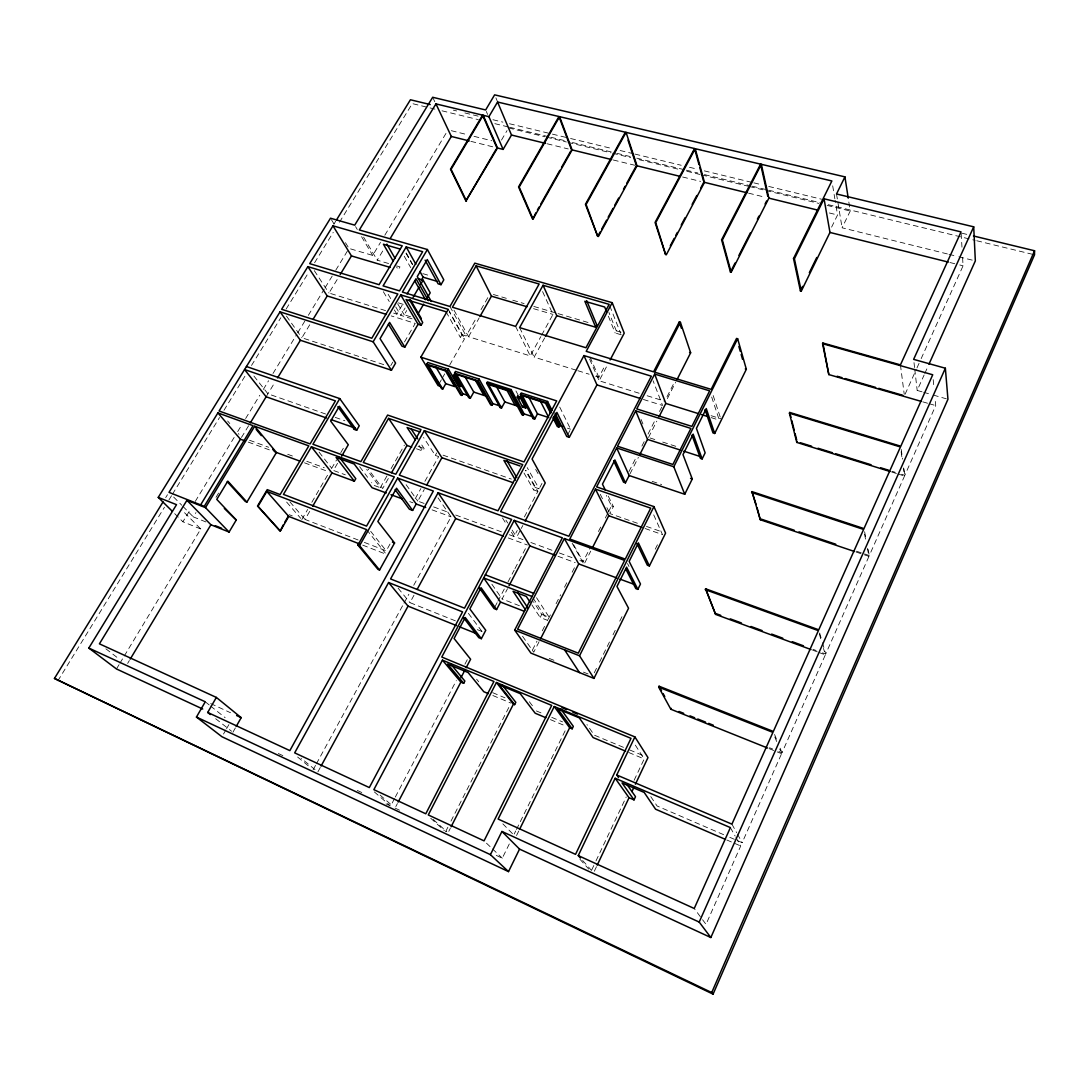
<?xml version="1.0" encoding="UTF-8"?>
<svg xmlns="http://www.w3.org/2000/svg" width="1089" height="1089" viewBox="0 0 1089 1089"><rect width="100%" height="100%" fill="white"/><g stroke="black" fill="none" stroke-linecap="round" stroke-linejoin="round"><path stroke-width="0.75" stroke-dasharray="5 3.75" d="M735.946 837.495L740.711 845.99L706.012 924.357L694.238 908.485M729.807 837.332L742.181 842.668L781.589 753.656L779.738 749.096M778.88 751.492L781.997 752.744L825.353 654.843L823.488 648.391M822.535 652.842L825.707 654.013L868.954 556.37L867.375 548.448M864.53 553.92L869.321 555.54L904.523 476.029L903.394 467.957M901.638 474.287L904.85 475.294L935.71 405.598L935.083 399.105M922.043 391.822L917.183 390.434L924.112 375.011M924.806 373.473L928.264 365.754M905.109 394.204L916.285 369.457M916.979 367.905L920.477 360.173M921.171 358.621L963.071 265.811L962.472 255.643M594.335 871.227L596.5 866.64M591.681 870.029L595.288 862.42M595.996 860.895L626.216 796.998M634.125 780.269L644.198 758.965L634.506 743.841M947.376 253.941L842.083 227.792L850.237 211.035L848.208 198.021M831.601 227.125L837.55 214.982L835.113 200.403M516.54 835.522L518.786 830.961M496.244 855.382L502.274 858.2L509.734 843.077M514.212 834.011L515.696 830.989M516.445 829.478L566.457 728.16M594.267 672.811L596.513 668.251M599.508 662.18L610.003 640.904M613.012 634.819L616.755 627.223M619.75 621.152L622.01 616.592M655.265 549.183L657.429 544.799M539.082 641.734L533.733 652.216L522.352 635.962M445.592 831.71L447.906 827.177M450.982 821.12L510.251 704.637M579.933 560.536L583.091 561.706L590.769 546.624M598.433 531.555L601.509 525.524M605.334 517.983L607.635 513.464M608.411 511.953L611.474 505.922L606.355 495.454M628.911 471.66L635.799 458.129M641.911 446.095L644.212 441.576M648.037 434.062L655.687 419.02M659.512 411.492L661.813 406.987M666.999 396.791L674.513 382.021M667.353 398.615L675.616 382.362M584.739 562.918L590.728 551.129M608.275 496.121L613.379 506.576L609.813 513.586L640.087 524.19M629.987 473.892L638.372 457.394M648.5 437.465L656.776 421.198M448.791 831.329L450.329 828.307M532.412 650.133L536.972 641.203M542.281 630.79L546.079 623.357M548.121 619.342L551.47 612.767M556.071 603.755L560.672 594.744M564.497 587.23L567.56 581.227M572.161 572.215L575.999 564.701M532.957 597.902L547.59 620.376L540.171 617.49L541.764 614.387L533.46 601.7M394.531 798.55L390.624 806.023L386.078 803.886M395.321 797.053L456.332 680.584M464.935 664.167L467.276 659.689M477.336 629.619L482.032 631.511L483.217 629.265M494.828 607.09L497.142 602.653M497.918 601.182L504.888 587.869M507.991 581.948L514.185 570.119M514.961 568.649L526.586 546.46M519.412 605.715L502.111 599.004L507.515 588.686M395.824 806.581L397.39 803.573M509.339 534.74L514.076 536.482L517.248 530.479M524.381 516.948L537.871 491.411L525.905 470.244M539.845 487.464L541.982 483.407M567.532 435.015L570.609 429.189L559.61 406.85M595.615 376.236L598.855 377.243L605.035 365.523M522.938 539.6L516.608 537.272L520.474 529.921M521.25 528.451L522.802 525.524M639.134 393.238L599.127 380.769L607.757 364.407M621.261 334.786L615.149 332.989L616.292 330.825L608.942 312.475M537.871 491.411L533.651 489.927L534.998 487.368L525.402 470.407M313.128 769.8L315.565 765.336M316.382 763.838L403.189 604.64M403.992 603.156L408.865 594.226M413.725 585.297L451.05 516.853L438.009 497.823M320.275 767.514L317.838 771.992L301.108 758.175M455.393 620.839L409.954 602.639L413.97 595.261M454.004 310.188L468.542 336.719L530.261 355.912L540.811 336.651M541.614 335.167L552.967 314.408L542.594 291.607M576.204 370.192L534.154 357.124L544.663 337.889M364.366 542.404L386.227 550.871L391.305 541.737M415.195 498.762L420.858 488.58M424.901 481.311L438.663 456.577L435.301 455.406L423.539 437.479M424.125 503.431L417.808 501.103L424.234 489.533M435.301 455.406L436.675 452.929M416.447 448.777L422.75 450.996L424.125 448.532L420.449 442.992M388.324 478.493L382.647 488.553L368.136 468.991M468.542 336.719L479.174 317.906M232.896 732.284L235.387 727.901M449.662 365.101L464.554 338.788L460.388 337.481L461.981 334.677L449.321 311.794M386.949 475.947L380.306 487.695L366.721 469.441M391.101 468.61L404.387 445.129M438.908 384.104L441.385 379.721M442.216 378.264L444.693 373.881M461.981 334.677L466.133 335.97L476.9 316.953M481.039 309.63L488.485 296.467M223.504 734.054L225.818 729.998M226.594 728.65L228.894 724.593M390.788 365.577L392.775 362.161M404.495 341.946L415.249 323.406L391.25 315.919M301.803 519.589L307.656 509.489M311.835 502.288L329.395 472M331.505 468.638L336.583 459.898M340.803 452.616L344.178 446.789M358.118 539.994L305.029 519.439L310.079 510.727M337.549 463.315L333.411 470.448L345.349 474.831M501.498 140.073L507.025 130.626M412.078 318.846L400.793 315.347L405.081 308.01M410.621 316.79L404.223 314.803L406.687 310.569M393.66 313.128L396.9 314.136L402.916 303.872M388.596 263.524L377.243 260.176L384.213 248.523M127.631 663.419L129.36 660.533M350.563 248.891L372.697 255.411L380.483 242.425M384.825 235.21L446.354 132.776M216.003 497.346L219.393 491.738M116.469 668.959L119.069 664.63M119.94 663.187L123.411 657.416M124.282 655.973L200.784 528.995L181.142 509.312M205.903 521.944L193.352 516.907L195.966 512.592M248.591 425.745L241.567 437.329L238.355 433.558M266.138 396.777L274.945 382.225M383.709 364.611L301.884 337.767L310.624 323.338M385.588 310.624L328.987 293.023L338.502 277.341M200.784 528.995L182.898 521.781L190.847 508.686M195.258 501.416L234.135 437.451M237.674 431.625L242.085 424.356M245.624 418.544L259.754 395.28M263.293 389.467L268.588 380.742M273.012 373.473L296.861 334.214M297.746 332.758L304.811 321.132M308.35 315.32L324.25 289.143M325.135 287.687L332.199 276.062M335.739 270.235L348.099 249.885M57.867 680.829L164.466 507.229M168.904 500.001L171.572 495.658M172.457 494.202L219.542 417.536M223.98 410.294L246.196 374.14M251.518 365.455L280.839 317.716M286.162 309.031L308.378 272.863M314.598 262.735L333.248 232.365M339.469 222.238L412.309 103.605L435.423 109.227M165.691 497.605L167.475 494.719M333.887 224.184L335.671 221.285M453.351 110.152L456.659 110.955M464.908 112.943L478.125 116.142M492.977 119.736L502.887 122.131M509.489 123.738L550.775 133.716M552.422 134.124L568.934 138.112M570.582 138.507L611.868 148.499M620.117 150.5L633.322 153.685M634.982 154.094L681.21 165.269M689.46 167.27L697.722 169.271M704.324 170.864L752.213 182.448M753.86 182.843L762.109 184.844M768.725 186.437L821.555 199.219M961.9 233.182L966.855 234.38M442.025 110.819L478.33 119.654M494.828 123.656L508.032 126.869M509.693 127.263L549.292 136.887M550.952 137.296L564.156 140.495M572.406 142.509L615.312 152.936M616.959 153.331L630.163 156.544M636.766 158.15L684.627 169.775M686.288 170.183L697.831 172.988M704.433 174.594L750.648 185.811M752.295 186.219L767.16 189.826M768.807 190.221L819.963 202.663M828.225 204.664L975.104 240.356M976.765 240.751L1034.523 254.799M508.604 127.93L544.908 136.765M546.555 137.16L566.362 141.978M568.009 142.387L610.915 152.828M612.576 153.222L630.722 157.646M638.984 159.647L680.244 169.68M686.846 171.286L700.05 174.499M701.697 174.907L747.912 186.151M749.559 186.546L764.41 190.167M766.057 190.561L818.874 203.412M827.123 205.413L850.237 211.035M547.182 143.775L568.254 148.948M613.311 160.001L634.737 165.242M682.653 177.003L700.567 181.387M748.565 193.161L764.9 197.163M829.369 212.981L837.55 214.982M451.322 130.694L467.521 134.723M474.001 136.329L491.82 140.753M949.023 254.35L957.245 256.391M958.892 256.813L973.689 260.489M470.87 141.339L493.671 147.042M949.935 262.517L958.143 264.573M959.79 264.981L963.071 265.811M923.663 392.299L931.762 394.626M933.382 395.089L946.327 398.805M922.751 401.841L927.61 403.243M929.23 403.72L935.71 405.598M396.709 265.92L399.962 266.887L398.234 269.8L396.587 266.968M422.859 273.652L430.917 276.034M493.385 294.493L506.317 298.318M512.783 300.224L524.108 303.572M533.814 306.445L556.452 313.128M558.058 313.618L588.781 322.698M616.292 330.825L621.057 332.227M533.542 308.663L552.967 314.408M398.411 302.878L403.257 304.362M577.823 370.696L589.149 374.221M891.986 471.278L895.199 472.286M647.138 395.743L664.739 401.228M711.063 415.671L720.755 418.707M891.66 472.013L896.492 473.524M898.098 474.014L904.523 476.029M711.185 417.618L719.284 420.15M643.368 399.459L662.575 405.476L653.114 380.81M650.079 437.982L654.816 439.52M662.711 442.066L676.909 446.681M567.478 428.168L570.609 429.189M652.161 481.365L661.663 484.564M856.539 551.225L862.924 553.389M856.172 552.055L868.954 556.37M611.474 505.922L613.379 506.576M325.611 414.011L267.935 393.81L252.566 374.317M335.235 417.386L344.845 420.749M418.094 446.422L424.125 448.532M443.032 455.148L511.326 479.078M534.998 487.368L539.123 488.811L527.199 467.603M646.458 526.423L662.398 532.004M645.069 528.505L662.466 534.604L653.332 514.022M433.599 506.902L449.376 512.701M455.692 515.029L503.023 532.426M530.86 542.499L553.021 550.653M559.351 552.981L572.011 557.622M378.958 487.191L373.541 485.204L371.567 482.563M249.531 440.242L268.615 447.266M287.714 454.29L292.478 456.046M306.799 461.314L324.304 467.753M812.993 649.33L816.165 650.501M248.251 442.093L270.167 450.165M304.484 462.825L326.278 470.856M409.804 501.648L412.949 502.805M432.047 509.843L451.05 516.853M508.25 537.939L527.362 544.99M558.017 556.288L575.196 562.618M812.625 650.147L817.39 651.903M818.982 652.502L825.353 654.843M289.17 514.689L292.328 515.914M541.764 614.387L549.183 617.272L534.604 594.717M362.719 545.14L384.73 553.688M549.278 658.437L553.933 660.302M583.445 672.117L588.101 673.982M769.515 747.735L772.632 748.987M769.12 748.647L781.589 753.656M492.65 692.672L504.997 697.831M536.36 710.94L544.064 714.153M551.769 717.379L562.55 721.884M623.452 747.34L594.308 735.157L586.971 724.607M629.578 749.899L643.381 755.671M492.854 695.517L511.027 703.126M550.435 719.625L565.667 726.009M628.721 752.485L644.198 758.965M723.613 834.664L657.075 805.983L650.46 796.141M726.771 839.973L740.711 845.99M210.681 703.576L230.528 712.737M278.321 753.52L282.854 755.643M357.26 790.423L361.807 792.547M395.035 808.079L399.636 810.23M105.919 648.84L118.946 658.859M215.663 718.713L231.576 731.25M205.263 701.792L209.238 704.964M210.558 706.026L225.137 717.665M297.61 757.018L310.542 767.663M374.344 791.907L389.372 804.934M380.088 795.079L392.544 805.914M430.74 818.275L444.353 830.594M433.204 819.432L446.789 831.724M486.484 843.185L491.343 847.814M492.555 848.957L502.274 858.2M174.689 513.654L182.898 521.781M173.655 497.047L181.768 505.228M182.925 506.385L193.352 516.907M502.832 823.842L513.436 834.637M579.947 859.262L588.768 869.09M582.642 860.501L591.422 870.302M286.638 502.07L300.714 518.337M289.933 501.906L305.029 519.439M227.642 421.021L229.793 423.526M398.111 588.155L409.954 602.639M476.614 679.182L478.697 681.755M366.612 529.622L385.275 553.008M370.696 531.323L386.227 550.871M319.063 452.112L331.355 467.834M529.377 701.752L534.359 708.313M468.406 613.366L482.032 631.511M359.683 466.705L367.606 477.281M406.129 484.687L417.808 501.103M286.461 316.069L301.884 337.767M491.874 584.221L502.111 599.004M419.061 445.469L422.75 450.996M531.84 604.831L540.171 617.49M314.299 270.644L328.987 293.023M502.465 517.928L506.045 523.646M511.394 532.208L514.076 536.482M505.936 520.147L507.719 522.992M512.157 530.125L516.608 537.272M331.383 219.651L334.024 223.966M345.458 242.67L348.984 248.428M383.342 291.702L389.277 301.517M394.354 309.929L396.9 314.136M388.147 294.302L391.509 299.911M395.729 306.935L400.793 315.347M397.621 303.749L404.223 314.803M355.558 226.594L357.274 229.466M361.562 236.681L372.697 255.411M363.603 237.143L377.243 260.176M524.013 473.007L533.651 489.927M404.223 256.201L410.662 267.581M406.265 253.002L412.745 264.518M405.993 253.22L412.404 264.627M730.379 827.586L735.143 836.08M573.617 544.731L583.091 561.706M572.161 543.234L583.2 562.986M446.095 311.781L460.388 337.481M535.679 469.386L538.02 473.606M731.917 824.142L736.654 832.69M737.444 834.12L742.181 842.668M448.287 309.358L464.554 338.788M449.934 306.485L466.133 335.97M515.927 390.937L518.269 395.361M627.509 563.544L629.006 566.498M515.614 326.401L530.261 355.912M600.27 494.311L602.476 498.762M606.886 507.651L609.078 512.102M519.603 327.612L534.154 357.124M432.687 97.275L434.783 101.726M590.02 357.056L598.855 377.243M589.612 359.084L599.127 380.769M486.307 111.446L487.6 114.427M495.903 97.86L497.169 100.869M641.067 419.442L642.932 423.948M774.783 736.94L776.634 741.5M774.578 734.49L777.056 740.574M780.146 748.184L781.997 752.744M608.383 316.191L615.149 332.989M609.758 305.873L620.648 333.275M711.675 397.009L718.781 418.612M713.172 395.538L720.251 417.155M819.309 633.88L821.637 641.938M819.69 633.036L822.004 641.108M822.467 642.714L825.707 654.013M864.612 531.759L866.191 539.681M868.069 549.196L869.321 555.54M864.557 534.195L865.809 540.525M832.69 185.824L834.841 198.783M836.515 193.978L842.083 227.792M901.243 449.444L902.59 459.136M903.952 468.828L904.85 475.294M901.134 451.812L902.264 459.885M900.44 364.883L904.21 394.136M914.011 362.637L914.569 367.538M914.76 369.185L917.183 390.434M933.191 379.639L933.817 386.119M961.165 233.604L961.968 247.162"/><path stroke-width="1.5" d="M973.457 235.973L1034.55 250.756L1034.523 254.799L713.077 994.148L54.45 678.447L163.023 501.947M713.077 994.148L711.716 992.569L1034.55 250.756M519.548 849.107L508.509 871.608L490.418 854.661L501.934 831.465L519.548 849.107L710.845 937.534L947.947 399.282L945.361 368.232L913.63 359.37L973.702 226.825L836.515 193.978L844.928 176.867L494.624 94.852L485.653 109.962L432.687 97.275L354.715 225.151L330.498 218.208L158.259 497.387L172.334 511.326M710.845 937.534L699.192 922.07L945.361 368.232M928.958 364.216L975.336 260.897L973.702 226.825M597.221 865.102L629.034 797.733L615.162 778.254L578.259 855.6L580.451 858.05M631.933 791.58L634.029 787.156M635.418 784.203L647.982 757.59L634.901 736.913L441.78 657.048L514.212 520.365L562.36 537.816L514.689 630.109L530.901 653.101L593.981 678.406L628.557 608.247L616.959 586.467L626.583 567.138L637.855 589.367L640.495 584.017L629.156 561.38L638.372 542.867L649.398 565.953L665.583 533.12L653.944 506.603L596.609 486.892L616.673 447.906L673.805 466.773L684.736 494.27L629.156 475.525L616.673 447.906M767.554 748.02L670.824 709.225L671.232 708.354M715.609 614.387L705.59 588.795L715.609 614.387L811.033 649.561M854.566 551.524L760.285 519.739L757.086 507.692M890.053 471.51L796.794 442.42L797.134 441.712M921.131 401.365L828.824 374.575L822.889 343.021L900.44 364.883L961.056 231.903L824.046 198.797L794.398 258.76L801.273 291.144L800.415 290.913L793.513 258.529L831.873 180.965L761.32 164.303L722.347 239.988L731.168 272.277L730.447 272.087L721.599 239.798L760.585 164.14L695.218 148.703L655.741 222.632L665.624 254.635L655.061 222.469L694.551 148.54L626.066 132.368L586.1 204.501L597.711 236.367L585.419 204.324L625.399 132.218L559.583 116.673L519.194 187.063L533.052 218.971L572.12 149.901L559.583 116.673M629.034 797.733L634.016 799.884L635.513 796.685L627.278 784.897M618.579 777.573L616.742 774.973L634.901 736.913M670.824 709.225L658.668 687.132L659.09 686.233L773.34 731.44L818.384 630.654L705.196 589.612M760.285 519.739L751.968 491.629L863.985 528.587L900.453 446.966L789.416 413.18L789.756 412.459L900.794 446.218L932.729 374.766L822.576 343.688L822.889 343.021M801.273 291.144L829.968 232.447L824.046 198.797M800.415 290.913L802.647 286.353M809.331 272.686L816.75 257.494M519.535 829.45L569.656 727.751L554.233 706.53L498.122 819.051L575.537 854.361L630.994 738.342L554.233 706.53M684.736 494.27L692.277 478.969L682.98 454.63L693.176 434.157L702.146 458.932L700.431 458.374L691.978 435.151M702.146 458.932L705.141 452.847L696.416 428.358L706.257 408.579L714.697 433.476L712.982 432.932L705.032 409.6M714.697 433.476L746.346 369.266L737.648 338.747L736.559 338.434L711.158 389.358L654.72 372.179L680.407 322.29L679.277 321.963L653.577 371.839L586.222 351.339L612.209 302.674L474.804 263.157L449.934 306.485L402.386 292.07L427.392 249.517L359.343 229.956L435.954 103.891L482.577 115.148L496.938 147.859M569.656 727.751L572.161 728.8L573.345 726.39L560.903 709.116M593.981 678.406L579.539 655.796L653.944 506.603M673.805 466.773L737.648 338.747M540.607 638.739L578.722 563.925L564.374 538.551L517.615 629.183L578.3 653.182L624.623 560.399L564.374 538.551M730.447 272.087L735.075 263.007M738.914 255.439L750.457 232.76M757.386 219.148L758.924 216.112M765.077 204.011L766.615 200.989M731.168 272.277L768.875 198.144L761.32 164.303M677.127 379.408L690.644 352.795L680.407 322.29M592.225 548.175L608.724 515.737L595.465 489.111L569.792 539.014L625.277 559.106L650.718 508.141L595.465 489.111M613.665 460.797L623.548 482.196L625.44 482.835L629.156 475.525M639.896 454.399L647.519 439.398L635.717 410.893L690.889 428.413L672.879 464.472L617.531 446.231L635.717 410.893M659.036 416.747L665.801 403.434L654.666 374.085L709.647 390.842L691.896 426.398L636.738 408.919L654.666 374.085M451.091 826.782L513.423 704.134L496.421 682.504L428.276 814.953L484.061 840.871L551.701 705.413L496.421 682.504M513.423 704.134L514.634 704.637L515.805 702.337L502.397 685.172M442.433 660.138L493.943 681.483L425.785 813.796L373.854 789.661L442.433 660.138L460.865 682.109L463.696 683.307L464.867 681.061L450.928 664.276M460.96 677.685L464.663 670.593M466.146 667.748L470.611 659.24L454.086 638.522L465.221 617.477L481.352 638.698L485.762 630.286L469.849 608.914L481.066 587.706L496.584 609.568L500.518 602.054L483.707 577.946L532.045 596.5M509.053 585.732L529.88 545.916L514.212 520.365M398.166 802.076L460.865 682.109M525.129 521.114L545.249 482.944L532.058 459.027L556.915 412.445L569.302 437.329L596.949 384.907L583.949 355.572L500.613 511.585L568.88 536.251L651.345 376.181L583.949 355.572M610.112 359.942L624.228 333.166L612.209 302.674M670.307 245.774L674.2 238.382M675.765 235.415L677.331 232.461M681.224 225.069L685.117 217.677M692.141 204.364L696.81 195.503M700.717 188.111L703.834 182.19M666.291 254.812L704.488 182.353L695.218 148.703M552.913 417.781L557.35 426.575L558.888 427.079L559.678 425.595L554.383 415.045M543.043 285.277L609.159 304.348L585.95 347.745L519.603 327.612L543.043 285.277L556.792 315.687L595.724 327.231L596.867 325.08L586.672 300.618M551.306 412.037L546.76 402.998L547.576 401.487L521.223 392.966L520.406 394.477L533.106 418.584L534.658 419.088L537.462 413.874L529.05 397.676M533.106 418.584L533.896 417.114M525.715 408.035L526.232 407.082L520.991 397.145L517.751 396.097L517.234 397.049L522.502 406.973L525.715 408.035L520.474 398.098L517.234 397.049M501.525 408.021L488.512 384.512L509.38 391.278L521.971 414.759L523.373 415.222L524.095 413.888L511.109 389.549L487.423 381.899L486.674 383.246L500.191 407.572L501.525 408.021L504.86 401.936L495.971 385.71M522.502 406.973L523.019 406.034M520.474 398.098L520.991 397.145M321.092 766.016L408.048 606.137L388.596 582.533L294.67 752.867L369.321 787.565L462.553 611.882L388.596 582.533M417.169 589.367L455.678 518.568L438.105 492.759L390.57 578.94L464.513 608.179L511.626 519.412L438.105 492.759M500.191 407.572L500.913 406.251L492.868 403.611L479.119 379.081L455.488 371.444L454.508 373.173L468.774 397.689L470.366 398.206L473.783 392.081L464.921 376.631M523.373 415.222L510.373 390.91L511.109 389.549M597.711 236.367L600.134 231.943M601.741 229.003L606.573 220.155M608.179 217.215L613.012 208.38M614.632 205.426L618.661 198.062M623.493 189.227L625.1 186.273M626.706 183.333L636.384 165.651L628.013 140.168M598.365 236.544L637.038 165.814L626.066 132.368M545.466 336.406L556.792 315.687M470.366 398.206L456.563 374.453L477.322 381.164L490.703 404.917L491.929 405.326L492.868 403.611M491.929 405.326L478.153 380.823L479.119 379.081M379.571 569.996L394.572 542.975L377.856 521.468L396.532 488.226L412.636 510.428L416.202 504.003L397.635 478.085L359.574 545.698L379.571 569.996L377.937 569.356L357.913 545.058L366.612 529.622L266.819 491.425L258.011 506.303L280.309 530.983L288.776 516.445L266.819 491.425M426.643 485.19L441.903 457.707L424.329 430.686L399.309 475.117L498.013 510.795L522.72 464.608L424.329 430.686M442.719 389.1L428.413 365.4L446.762 371.335L460.701 395.021L461.859 395.402L462.798 393.714L448.409 369.157L427.759 362.487L426.779 364.202L441.617 388.732L442.719 389.1L445.782 383.668L435.75 366.87M461.532 385.465L460.933 386.527L458.782 385.819L459.381 384.771M460.933 386.527L455.12 376.563L455.719 375.501L453.555 374.807L452.956 375.868L458.782 385.819M461.859 395.402L447.443 370.886L448.409 369.157M391.577 472.749L406.987 445.455L388.569 418.38L363.29 462.471L395.811 474.232L420.994 429.556L388.569 418.38M479.99 316.45L491.452 296.181L476.124 265.839L452.398 307.234L515.614 326.401L539.137 284.011L476.124 265.839M236.218 726.431L241.2 717.665L216.357 697.423L99.412 643.83L186.927 500.3L205.494 507.637L229.085 532.045L236.259 519.998L216.779 499.388L227.792 481.134L246.917 502.097L276.443 452.479L254.676 426.248L205.494 507.637M533.052 218.971L535.761 212.927M537.422 209.986L539.082 207.046M540.743 204.106L559.869 170.306M561.529 167.379L570.663 151.208M441.072 386.554L438.077 385.574L420.844 357.165L448.287 309.358L400.725 294.874L373.146 341.796L391.455 370.233L395.593 363.086L380.047 338.625L389.59 322.385L404.836 347.132L418.067 324.291L400.725 294.874M532.426 218.794L518.555 186.9L558.956 116.523L497.564 102.026L488.907 116.673L503.118 149.411L511.503 135.036L497.564 102.026M311.413 446.817L394.313 476.887L366.557 526.11L283.453 494.406L311.413 446.817L331.954 472.953L354.347 481.202L355.79 478.67L339.605 457.503M210.354 714.534L207.7 712.451L216.357 697.423M418.067 324.291L421.13 325.243L422.723 322.48L409.355 299.611M508.509 871.608L221.965 736.749L196.442 717.066L205.263 701.792L88.822 648.064L176.513 504.67L158.259 497.387M417.904 314.027L423.648 304.13M427.759 297.052L430.223 292.805L423.131 280.145L418.285 278.716M246.427 366.517L339.754 398.601L359.261 425.799L356.702 430.237L354.279 429.379L355.055 428.045L331.233 419.673M312.611 506.358L331.954 472.953M341.674 456.168L348.289 444.748L330.661 421.062L339.346 406.251L356.702 430.237M425.105 260.148L438.105 283.821L441.004 284.692L443.808 279.846L427.392 249.517M466.487 201.057L451.091 169.326L483.176 115.284L497.523 148.009L465.901 200.893L496.094 149.288M421.389 280.118L423.104 277.191L419.891 271.433M413.126 297.283L418.966 287.292M420.626 284.433L423.131 280.145M280.309 530.983L283.222 524.884M284.923 521.971L288.326 516.145M339.754 398.601L312.924 444.258L360.908 461.613L387.616 415.059L524.013 461.94L556.683 400.902L420.844 357.165M407.027 294.016L415.998 278.716L428.426 300.632M279.791 530.779L257.521 506.031L267.227 489.642L280.132 494.569L308.8 445.877L254.676 426.248M465.901 200.893L450.492 169.176L482.577 115.148M406.197 246.944L383.083 285.89L399.554 290.886L422.627 251.695L406.197 246.944L415.862 264.232M390.311 238.341L451.322 136.452L435.954 103.891M130.231 659.09L210.912 524.762L186.927 500.3M200.322 505.391L240.424 439.207L217.895 412.908L169.013 492.364L204.269 506.317L253.056 425.663L217.895 412.908M250.347 422.845L266.138 396.777L244.562 369.552L335.426 400.902L310.106 443.917L219.08 410.989L280.064 311.835L373.146 341.796M277.572 377.883L300.373 340.258L280.064 311.835M313.251 319.023L327.217 295.949L307.874 266.628L281.629 309.29L371.812 338.23L397.839 294.003L307.874 266.628M340.231 274.482L351.461 255.929L332.975 225.818L309.712 263.647L379.095 284.678L402.222 245.801L332.975 225.818M336.555 219.842L410.43 99.766L430.237 104.558M483.176 115.284L488.907 116.673M511.503 135.036L545.562 143.38M572.12 149.901L611.664 159.593M637.038 165.814L679.386 176.2M704.488 182.353L746.931 192.767M768.875 198.144L817.921 210.163M451.322 136.452L469.236 140.93M497.523 148.009L503.118 149.411M829.968 232.447L948.288 262.095M721.599 239.798L722.347 239.988M793.513 258.529L794.398 258.76M400.194 249.082L383.423 244.222L393.292 261.278M837.142 376.25L841.947 377.638M845.159 378.564L875.583 387.398M878.782 388.324L902.808 395.293M689.541 352.468L690.644 352.795M745.284 368.953L746.346 369.266M491.452 296.181L527.062 306.744M351.461 255.929L390.161 267.418M423.104 277.191L437.574 281.479M446.095 311.781L406.047 299.557L421.13 325.243M800.347 442.719L811.604 446.231M818.03 448.232L832.5 452.738M835.712 453.745L871.091 464.772M880.729 467.78L888.774 470.285M327.217 295.949L386.445 314.422M665.801 403.434L698.212 413.561M701.452 414.582L707.945 416.611M596.949 384.907L640.169 398.451M404.836 347.132L402.018 346.22L388.405 324.223M486.674 383.246L510.373 390.91M426.779 364.202L447.443 370.886M454.508 373.173L478.153 380.823M520.406 394.477L546.76 402.998M452.956 375.868L455.12 376.563M647.519 439.398L680.666 450.165M683.824 451.186L701.193 456.836M504.86 401.936L517.969 406.238M473.783 392.081L486.824 396.342M445.782 383.668L454.739 386.609L444.843 369.811M537.462 413.874L548.774 417.577M300.373 340.258L391.455 370.233M462.798 393.714L468.338 395.538M524.095 413.888L532.494 416.651M559.678 425.595L562.795 426.616M751.573 492.446L863.604 529.431L818.751 629.81L705.59 588.795M569.302 437.329L566.756 436.485L555.036 413.058M690.549 478.398L692.277 478.969M760.666 518.936L794.221 530.234M799.013 531.854L835.767 544.228M520.011 465.956L503.894 460.402L515.437 480.167M419.918 431.952L407.095 427.528L415.385 439.942M608.724 515.737L641.911 527.389M406.987 445.455L411.724 447.116M441.903 457.707L513.164 482.726M266.138 396.777L326.469 417.985M649.398 565.953L647.356 565.205L636.97 543.561M397.635 478.085L433.34 491.03L289.851 750.62L207.7 712.451M715.977 613.597L720.741 615.353M730.283 618.865L741.418 622.962M750.961 626.474L762.096 630.585M771.638 634.097L782.773 638.195M792.316 641.707L803.451 645.818M240.424 439.207L245.12 440.936M276.443 452.479L299.802 461.096M386.241 492.963L372.098 487.749L354.224 464.023L336.093 457.434L354.347 481.202M390.951 494.705L401.95 498.748M416.202 504.003L425.704 507.515M455.678 518.568L503.472 536.183M529.88 545.916L554.886 555.131M578.722 563.925L616.742 577.932M619.913 579.103L634.166 584.357M637.855 589.367L635.813 588.605L625.998 569.343M412.636 510.428L409.382 509.216L395.116 489.628M485.354 574.815L533.692 593.314M392.394 542.145L394.572 542.975M288.776 516.445L359.561 543.928M357.913 545.058L359.574 545.698M246.917 502.097L245.324 501.471L227.288 481.733M500.518 602.054L524.122 611.242M496.584 609.568L494.052 608.574L479.446 588.06M514.689 630.109L579.539 655.796M658.668 687.132L772.918 732.38L731.917 824.142L616.742 774.973M236.259 519.998L224.334 508.454M215.323 525.715L221.598 528.233M679.032 711.471L683.715 713.349M689.95 715.854L694.632 717.733M697.75 718.985L705.549 722.102M708.68 723.355L713.349 725.233M210.912 524.762L229.085 532.045M408.048 606.137L456.645 625.658M459.776 626.924L477.009 633.852M481.352 638.698L478.806 637.678L463.628 617.762M562.074 707.727L566.688 709.633M572.841 712.179L577.456 714.098M488.308 693.611L483.775 691.706L468.107 672.526L447.565 664.004L463.696 683.307M545.861 717.719L535.203 713.241L520.202 693.625L499.116 684.872L514.634 704.637M625.631 751.192L593.137 737.58L579.307 717.855L557.772 708.925L572.161 728.8M615.162 778.254L730.379 827.586L694.238 908.485L578.259 855.6M725.233 839.306L655.578 809.209L644.184 792.424L622.05 782.937L634.016 799.884M501.934 831.465L699.192 922.07M236.626 715.541L241.2 717.665M202.717 709.021L116.469 668.959L88.822 648.064M196.442 717.066L490.418 854.661M54.45 678.447L711.716 992.569M256.174 429.406L261.36 435.654M272.781 449.403L274.85 451.894M337.849 406.728L354.279 429.379M525.374 609.649L513.069 591.313L526.286 596.404L529.989 602.026M517.534 592.402L527.906 607.961M411.274 429.161L417.7 438.853M564.619 649.888L579.471 672.58M410.403 299.802L421.375 318.587M506.943 460.633L516.799 477.608M386.854 244.099L395.048 258.338M414.691 280.758L425.5 299.747M431.285 301.462L417.25 276.592L427.256 259.522L441.004 284.692M475.185 379.952L483.911 395.389M659.09 686.233L661.513 690.657M663.133 693.598L664.753 696.552M506.303 389.045L515.043 405.271M517.751 396.097L519.249 398.942M534.658 419.088L522.325 395.62L545.507 403.134L550.694 413.384M539.763 399.908L548.012 416.107M547.576 401.487L552.109 410.526M553.58 416.543L558.888 427.079M605.361 490.132L602.462 484.156L614.904 459.926L625.44 482.835M595.724 327.231L584.847 301.272L604.694 307.03L606.532 311.604M558.956 116.523L571.507 149.738M679.277 321.963L681.442 328.388M751.968 491.629L756.065 504.479M738.859 346.465L740.234 351.284M741.16 354.497L742.535 359.316M694.551 148.54L698.975 164.562M699.859 167.774L703.385 180.583M789.416 413.18L796.794 442.42M789.756 412.459L790.982 417.332M791.798 420.585L794.262 430.332M795.079 433.585L796.712 440.092M760.585 164.14L767.799 196.36M822.576 343.688L828.824 374.575M844.928 176.867L848.208 198.021"/></g></svg>
